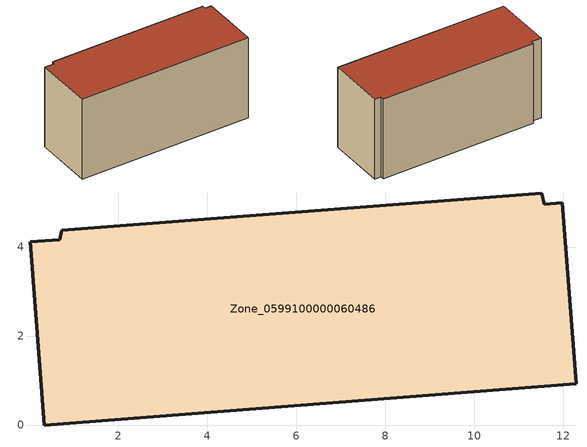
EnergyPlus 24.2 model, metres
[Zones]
Zone_0599100000060486
 floor ground (C_G): 0.72,4.38 11.52,5.22 11.58,4.97 11.98,5 12.29,0.92 0.33,0 0.02,4.12 0.68,4.17 z0
 wall outside (C_F): 11.58,4.97 11.52,5.22 0.72,4.38 0.68,4.17 0.02,4.12 0.33,0 12.29,0.92 11.98,5 11.58,4.97 z0:5.83
 roof outside (C_R): 11.52,5.22 0.72,4.38 0.68,4.17 0.02,4.12 0.33,0 12.29,0.92 11.98,5 11.58,4.97 z5.83
[BUILDING]
Pand.0599100000060486: North Axis=0; Terrain=City; Loads Convergence Tolerance Value=0.04; Temperature Convergence Tolerance Value=0.4; Solar Distribution=FullExterior; Maximum Number of Warmup Days=25; Minimum Number of Warmup Days=1
[Site:Location]
Rotterdam.The.Hague.AP_ZH_NLD Design_Conditions: Latitude=51.96; Longitude=4.45; Time Zone=1; Elevation=-4.5
[SITE:GROUNDTEMPERATURE:BUILDINGSURFACE]
18, 18, 18, 18, 18, 18, 18, 18, 18, 18, 18, 18
[MATERIAL] Thermal Absorptance=0.9; Solar Absorptance=0.7; Visible Absorptance=0.7
Name | Roughness | Thickness | Conductivity | Density | Specific Heat
G.TC.1946-1964 | MediumSmooth | 0.15 | 1 | 540 | 1210
F.TC.1946-1964 | Rough | 0.3 | 0.857143 | 1920 | 840
R.TC.1946-1964 | MediumRough | 0.2 | 0.235294 | 1500 | 1000
[CONSTRUCTION]
C_G: G.TC.1946-1964
C_F: F.TC.1946-1964
C_R: R.TC.1946-1964
[ZONE]
Zone_0599100000060486: Type=1; Multiplier=1; Ceiling Height=Autocalculate; Volume=Autocalculate; Floor Area=autocalculate; Part of Total Floor Area=Yes
[ZONEINFILTRATION:DESIGNFLOWRATE]
Infil_Zone_0599100000060486: Zone or ZoneList or Space or SpaceList=Zone_0599100000060486; Schedule=AlwaysOn; Design Flow Rate Calculation Method=Flow/Area; Flow Rate per Floor Area=0.003; Constant Term Coefficient=1; Temperature Term Coefficient=0; Velocity Term Coefficient=0; Velocity Squared Term Coefficient=0
[HVACTEMPLATE:ZONE:IDEALLOADSAIRSYSTEM]
Zone_0599100000060486: Maximum Heating Supply Air Temperature=50; Minimum Cooling Supply Air Temperature=13; Maximum Heating Supply Air Humidity Ratio=0.0156; Minimum Cooling Supply Air Humidity Ratio=0.0077; Heating Limit=NoLimit; Cooling Limit=NoLimit; Dehumidification Control Type=ConstantSensibleHeatRatio; Cooling Sensible Heat Ratio=0.7; Dehumidification Setpoint=60; Humidification Control Type=None; Humidification Setpoint=30; Outdoor Air Method=None; Outdoor Air Flow Rate per Person=0.00944; Outdoor Air Flow Rate per Zone Floor Area=0; Outdoor Air Flow Rate per Zone=0; Demand Controlled Ventilation Type=None; Outdoor Air Economizer Type=NoEconomizer; Heat Recovery Type=None; Sensible Heat Recovery Effectiveness=0.7; Latent Heat Recovery Effectiveness=0.65
[ZONECONTROL:THERMOSTAT]
ThermostatControl_Zone_0599100000060486: Zone or ZoneList=Zone_0599100000060486; Control Type Schedule=DualSetpointControlType; Control 1=Thermostat_Zone_0599100000060486; Temperature Difference Between Cutout And Setpoint=0
[THERMOSTATSETPOINT:DUALSETPOINT]
Thermostat_Zone_0599100000060486: Heating Setpoint Temperature Schedule=HeatingSetpoint_Zone_0599100000060486; Cooling Setpoint Temperature Schedule=CoolingSetpoint_Zone_0599100000060486
[SCHEDULE:COMPACT]
HeatingSetpoint_Zone_0599100000060486: Through: 12/31, For: AllDays, Until: 24:00, 21
CoolingSetpoint_Zone_0599100000060486: Through: 12/31, For: AllDays, Until: 24:00, 24
DualSetpointControlType: Through: 12/31, For: AllDays, Until: 24:00, 4
AlwaysOn: Through: 12/31, For: AllDays, Until: 24:00, 1
